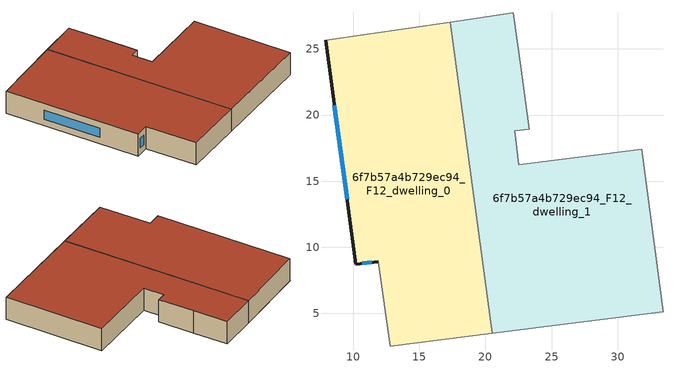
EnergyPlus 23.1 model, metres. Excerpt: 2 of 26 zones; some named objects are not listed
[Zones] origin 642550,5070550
6f7b57a4b729ec94_F12_dwelling_0
 floor to 6f7b57a4b729ec94_F11_dwelling_0 (EU_floor_Construction): 17.33,27.03 20.53,3.49 12.81,2.52 11.91,8.92 10.21,8.72 7.91,25.63 z36
 wall outside (EU_wall_Construction): 7.91,25.63 10.21,8.72 11.91,8.92 z36:39
 wall adiabatic (EU_wall_Construction): 17.33,27.03 7.91,25.63 / 11.91,8.92 12.81,2.52 20.53,3.49 z36:39
 wall to 6f7b57a4b729ec94_F12_dwelling_1 (EU_wall_Construction): 20.53,3.49 17.33,27.03 z36:39
 window (EU_Window_Construction): 8.58,20.73 9.54,13.63 / 10.7,8.78 11.41,8.86 z36.87:38.13
 roof outside (EU_roof_Construction): 20.53,3.49 17.33,27.03 7.91,25.63 10.21,8.72 11.91,8.92 12.81,2.52 z39
6f7b57a4b729ec94_F12_dwelling_1
 floor to 6f7b57a4b729ec94_F11_dwelling_1 (EU_floor_Construction): 31.82,17.42 33.42,5.11 20.53,3.49 17.33,27.03 22.12,27.73 22.72,23.43 23.32,18.93 22.22,18.83 22.52,16.22 z36
 wall adiabatic (EU_wall_Construction): 20.53,3.49 33.42,5.11 31.82,17.42 22.52,16.22 22.22,18.83 23.32,18.93 22.72,23.43 22.12,27.73 17.33,27.03 z36:39
 roof outside (EU_roof_Construction): 33.42,5.11 31.82,17.42 22.52,16.22 22.22,18.83 23.32,18.93 22.72,23.43 22.12,27.73 17.33,27.03 20.53,3.49 z39
[Building]
EU S2 Campaign: North Axis=0; Terrain=City; Solar Distribution=FullExterior
[Site:Location]
Lyon-Bron: Latitude=45.75; Longitude=5; Time Zone=1; Elevation=198
[SizingPeriod:WeatherFileDays]
AnnualSizingPeriod: Begin Month=1; Begin Day of Month=1; End Month=12; End Day of Month=31; Day of Week for Start Day=Monday; Use Weather File Daylight Saving Period=No; Use Weather File Rain and Snow Indicators=No
[MATERIAL]
EU_InternalMass_Material: Roughness=MediumRough; Thickness=0.1; Conductivity=1; Density=1800; Specific Heat=900; Thermal Absorptance=0.9; Solar Absorptance=0.7; Visible Absorptance=0.7
[MATERIAL:NOMASS] Roughness=MediumRough; Thermal Absorptance=0.9; Solar Absorptance=0.7; Visible Absorptance=0.7
Name | Thermal Resistance
EU_wall_NoMass | 1.15691
EU_roof_NoMass | 1.19505
EU_floor_NoMass | 1.78277
[WINDOWMATERIAL:SIMPLEGLAZINGSYSTEM]
EU_Window_SimpleGlazing: UFactor=2.71266; Solar Heat Gain Coefficient=0.75; Visible Transmittance=0.75
[CONSTRUCTION]
EU_wall_Construction: EU_wall_NoMass
EU_roof_Construction: EU_roof_NoMass
EU_floor_Construction: EU_floor_NoMass
EU_InternalMass_Construction: EU_InternalMass_Material
EU_Window_Construction: EU_Window_SimpleGlazing
[ZONE] Type=1; Multiplier=1; Ceiling Height=autocalculate; Floor Area=autocalculate; Part of Total Floor Area=Yes
Name | Volume
6f7b57a4b729ec94_F12_dwelling_0 | 642.021
6f7b57a4b729ec94_F12_dwelling_1 | 642.026
[INTERNALMASS] Construction=EU_InternalMass_Construction
Name | Zone or ZoneList | Surface Area
6f7b57a4b729ec94_F12_dwelling_0_EU_InternalMass | 6f7b57a4b729ec94_F12_dwelling_0 | 214.007
6f7b57a4b729ec94_F12_dwelling_1_EU_InternalMass | 6f7b57a4b729ec94_F12_dwelling_1 | 214.008
[OTHEREQUIPMENT] Fuel Type=Electricity; Design Level Calculation Method=Watts/Area; Power per Zone Floor Area=1; Fraction Latent=0; Fraction Radiant=0; Fraction Lost=0; Carbon Dioxide Generation Rate=0; EndUse Subcategory=EU_Step8_InternalGains
Name | Zone or ZoneList or Space or SpaceList | Schedule
EU_Step8_InternalGain_6f7b57a4b729ec94_F12_dwelling_0_f000 | 6f7b57a4b729ec94_F12_dwelling_0 | EU_Step8_GainSchedule_6f7b57a4b729ec94_F12_dwelling_0_f000
EU_Step8_InternalGain_6f7b57a4b729ec94_F12_dwelling_1_f000 | 6f7b57a4b729ec94_F12_dwelling_1 | EU_Step8_GainSchedule_6f7b57a4b729ec94_F12_dwelling_1_f000
[ZONEVENTILATION:DESIGNFLOWRATE] Schedule=EU_AlwaysOn; Design Flow Rate Calculation Method=AirChanges/Hour; Air Changes per Hour=0.551728; Ventilation Type=Natural; Fan Pressure Rise=0; Fan Total Efficiency=1; Constant Term Coefficient=1; Temperature Term Coefficient=0; Velocity Term Coefficient=0; Velocity Squared Term Coefficient=0; Minimum Indoor Temperature=-100; Maximum Indoor Temperature=100; Delta Temperature=-100; Minimum Outdoor Temperature=-100; Maximum Outdoor Temperature=100; Maximum Wind Speed=40
Name | Zone or ZoneList or Space or SpaceList
EU_ConstantAir_6f7b57a4b729ec94_F12_dwelling_0 | 6f7b57a4b729ec94_F12_dwelling_0
EU_ConstantAir_6f7b57a4b729ec94_F12_dwelling_1 | 6f7b57a4b729ec94_F12_dwelling_1
[HVACTEMPLATE:ZONE:IDEALLOADSAIRSYSTEM] System Availability Schedule=EU_AlwaysOn; Maximum Heating Supply Air Temperature=50; Minimum Cooling Supply Air Temperature=13; Maximum Heating Supply Air Humidity Ratio=0.0156; Minimum Cooling Supply Air Humidity Ratio=0.0077; Heating Limit=NoLimit; Cooling Limit=NoLimit; Heating Availability Schedule=EU_AlwaysOn; Cooling Availability Schedule=EU_CoolingOff; Dehumidification Control Type=ConstantSensibleHeatRatio; Cooling Sensible Heat Ratio=0.7; Dehumidification Setpoint=60; Humidification Control Type=None; Humidification Setpoint=30; Outdoor Air Method=None; Outdoor Air Flow Rate per Person=0.00944; Outdoor Air Flow Rate per Zone Floor Area=0; Outdoor Air Flow Rate per Zone=0; Demand Controlled Ventilation Type=None; Outdoor Air Economizer Type=NoEconomizer; Heat Recovery Type=None; Sensible Heat Recovery Effectiveness=0.7; Latent Heat Recovery Effectiveness=0.65
Name | Template Thermostat
6f7b57a4b729ec94_F12_dwelling_0 | EU_HeatOnly_6f7b57a4b729ec94_F12_dwelling_0
6f7b57a4b729ec94_F12_dwelling_1 | EU_HeatOnly_6f7b57a4b729ec94_F12_dwelling_1
[SIZING:ZONE] Zone Cooling Design Supply Air Temperature Input Method=SupplyAirTemperature; Zone Cooling Design Supply Air Temperature=13; Zone Heating Design Supply Air Temperature Input Method=SupplyAirTemperature; Zone Heating Design Supply Air Temperature=50; Zone Cooling Design Supply Air Humidity Ratio=0.008; Zone Heating Design Supply Air Humidity Ratio=0.008; Cooling Design Air Flow Method=DesignDay; Cooling Design Air Flow Rate=0; Cooling Minimum Air Flow per Zone Floor Area=0.000762; Cooling Minimum Air Flow=0; Cooling Minimum Air Flow Fraction=0.2; Heating Design Air Flow Method=DesignDay; Heating Design Air Flow Rate=0; Heating Maximum Air Flow per Zone Floor Area=0.002032; Heating Maximum Air Flow=0.141576; Heating Maximum Air Flow Fraction=0.3; Account for Dedicated Outdoor Air System=No; Dedicated Outdoor Air System Control Strategy=NeutralSupplyAir; Dedicated Outdoor Air Low Setpoint Temperature for Design=autosize; Dedicated Outdoor Air High Setpoint Temperature for Design=autosize; Zone Load Sizing Method=Sensible Load Only No Latent Load; Zone Latent Cooling Design Supply Air Humidity Ratio Input Method=HumidityRatioDifference; Zone Cooling Design Supply Air Humidity Ratio Difference=0.005; Zone Latent Heating Design Supply Air Humidity Ratio Input Method=HumidityRatioDifference; Zone Humidification Design Supply Air Humidity Ratio Difference=0.005
6f7b57a4b729ec94_F12_dwelling_0; 6f7b57a4b729ec94_F12_dwelling_1
[SCHEDULE:CONSTANT]
Name | Hourly Value
EU_AlwaysOn | 1
EU_CoolingOff | 0
[SCHEDULE:FILE] Column Number=1; Rows to Skip at Top=0; Number of Hours of Data=8760; Column Separator=Comma; Interpolate to Timestep=No; Minutes per Item=60; Adjust Schedule for Daylight Savings=Yes
Name | File
EU_Step8_GainSchedule_6f7b57a4b729ec94_F12_dwelling_0_f000 | ../../schedules/6f7b57a4b729ec94/6f7b57a4b729ec94_F12_dwelling_0_f000_gain.csv
EU_Step8_GainSchedule_6f7b57a4b729ec94_F12_dwelling_1_f000 | ../../schedules/6f7b57a4b729ec94/6f7b57a4b729ec94_F12_dwelling_1_f000_gain.csv
